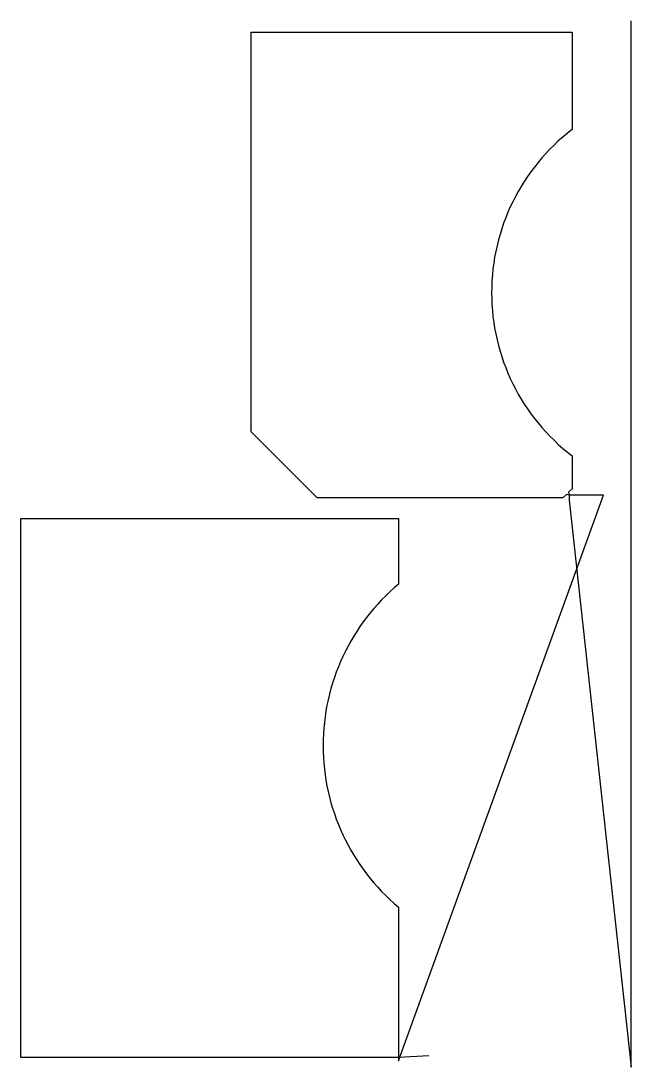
# Model space of a CAD drawing. Header units: metres. Extents: x 207 to 829, y 0 to 1066.
import ezdxf

# ---------------------------------------------------------------- set-up
doc = ezdxf.new("R2010")
doc.units = ezdxf.units.M

msp = doc.modelspace()

# ---------------------------------------------------------------- linework, layer by layer
at = {"layer": 'TOOL_0'}
for p, q in [((829.354, 1064.622), (829.354, 1065.622)), ((829.354, 1), (829.354, 1064.622)), ((442.153, 647.087), (442.153, 1054.294)), ((442.153, 1054.294), (769.153, 1054.294)), ((769.153, 1054.294), (769.153, 955.029)), ((509.446, 579.794), (442.153, 647.087)), ((769.153, 622.559), (769.153, 589.087)), ((769.153, 589.087), (765.567, 585.501)), ((759.86, 579.794), (509.446, 579.794)), ((592.36, 6.408), (801.345, 582.602)), ((763.446, 583.38), (759.86, 579.794)), ((766.345, 582.602), (763.446, 583.38)), ((765.567, 585.501), (766.345, 582.602)), ((801.345, 582.602), (766.345, 582.602)), ((766.345, 582.602), (766.345, 577.602)), ((766.345, 577.602), (829.354, 0)), ((207.39, 9.915), (207.39, 558.915)), ((207.39, 558.915), (592.39, 558.915)), ((592.39, 558.915), (592.39, 492.048)), ((592.39, 162.782), (592.39, 9.915)), ((623.15, 11.294), (592.39, 9.915)), ((592.39, 9.915), (207.39, 9.915)), ((592.39, 9.915), (592.36, 6.408)), ((829.354, 0), (829.354, 1)), ((829.354, 1), (829.354, 0)), ((829.354, 0), (829.354, 1))]:
    msp.add_line(p, q, dxfattribs=at)
for centre, radius, start, end in [((896.653, 788.794), 209.5, 127.487719, 232.512281), ((729.89, 327.415), 214.5, 129.868329, 230.131671)]:
    msp.add_arc(centre, radius, start, end, dxfattribs=at)

doc.saveas('drawing.dxf')
